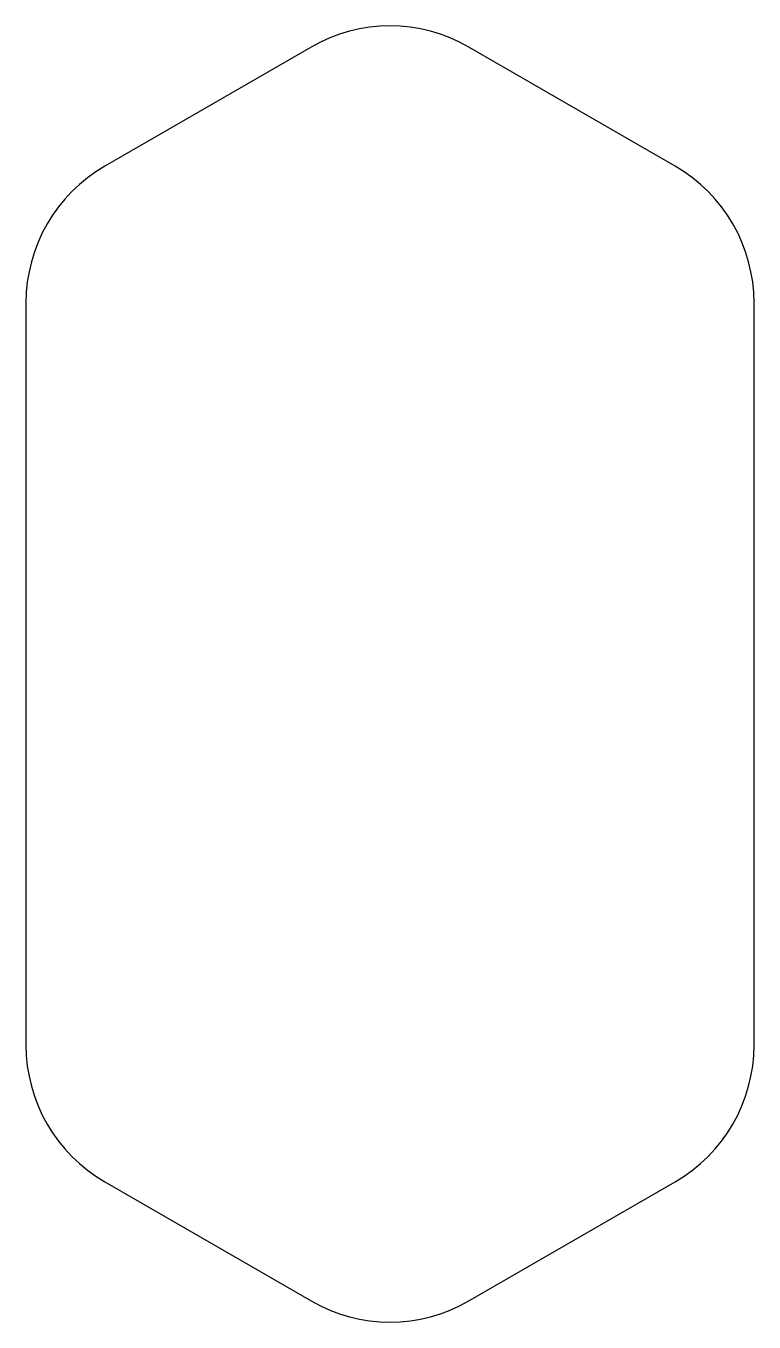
# Model space of a CAD drawing. Header units: inches. Extents: x -0.13 to 0.47, y -0.23 to 0.84.
import ezdxf

# ---------------------------------------------------------------- set-up
doc = ezdxf.new("R2010")
doc.units = ezdxf.units.IN
doc.header["$MEASUREMENT"] = 0

msp = doc.modelspace()

# ---------------------------------------------------------------- linework, layer by layer
msp.add_lwpolyline([(0.405, -0.1126, 0.267949), (0.47, 0), (0.47, 0.6115, 0.267949), (0.405, 0.724), (0.235, 0.8222, 0.267949), (0.105, 0.8222), (-0.065, 0.724, 0.267949), (-0.13, 0.6115), (-0.13, 0, 0.267949), (-0.065, -0.1126), (0.105, -0.2107, 0.267949), (0.235, -0.2107)], format="xyb", close=True)

doc.saveas('drawing.dxf')
